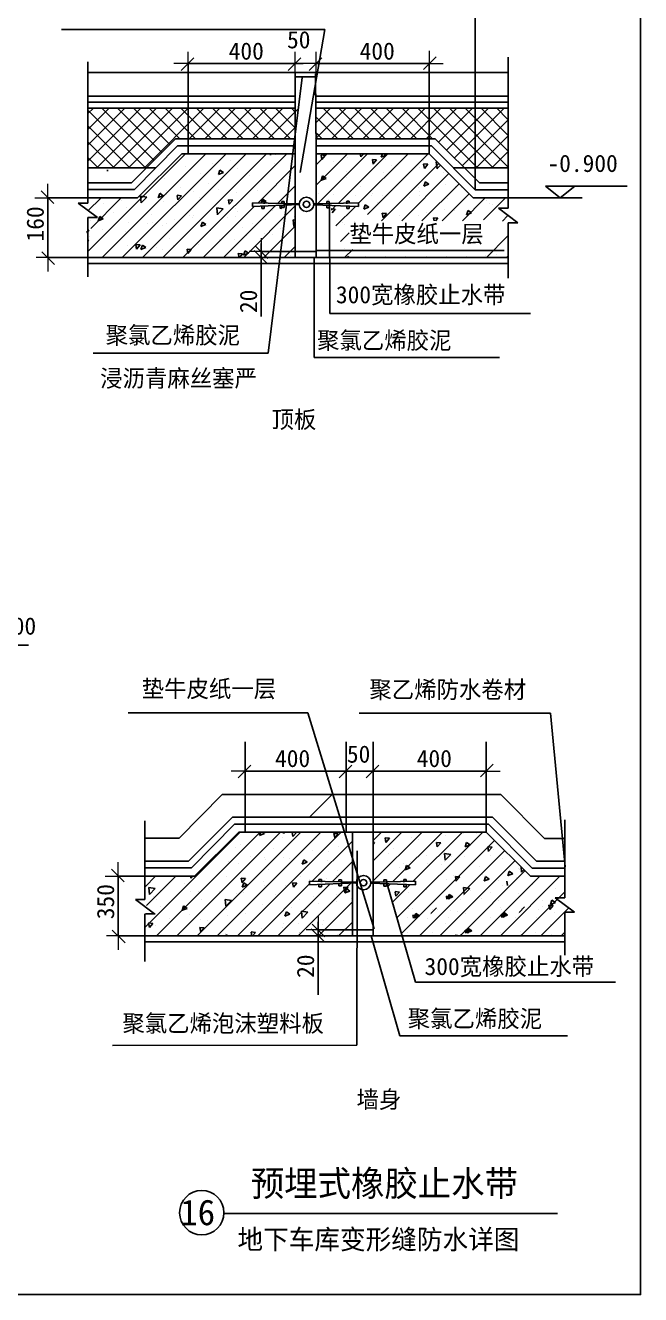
# Model space of a CAD drawing. Header units: metres. Extents: x -2931 to 37021, y -14020 to 40187.
# Drawn here: x 21418 to 37021, y -14020 to 18167 of the extents above; entities that cross this region are included whole.
import ezdxf

# ---------------------------------------------------------------- set-up
doc = ezdxf.new("R2010")
doc.units = ezdxf.units.M
for name, color, linetype in [('HOUSE', 2, 'Continuous'), ('LAYER4', 7, 'Continuous'), ('PUB_DIM', 3, 'Continuous'), ('TL', 7, 'Continuous'), ('WALL', 5, 'Continuous')]:
    doc.layers.add(name, color=color, linetype=linetype)

# ---------------------------------------------------------------- blocks, each defined once
blk = doc.blocks.new('_ARCHTICK')
at = {"lineweight": 15}
for p, q in [((0, 1.64), (0, -1.5)), ((-1.71, 0), (1.78, 0))]:
    blk.add_line(p, q, dxfattribs=at)
at = {"color": 0, "linetype": 'ByBlock'}
blk.add_lwpolyline([(-0.72, -0.75), (0.88, 0.86)], dxfattribs=at)

msp = doc.modelspace()

# ---------------------------------------------------------------- hatches: boundary and pattern name
at = {"layer": 'WALL'}
h = msp.add_hatch(dxfattribs=at)
h.set_pattern_fill('AR-CONC', scale=105.78)
h.paths.add_polyline_path([(29327.62, 16368.93), (29622.18, 16973.37), (23004.85, 16973.37), (23004.85, 16368.93)])
h.paths.add_polyline_path([(33648.39, 16368.93), (33648.39, 16973.37), (29622.18, 16973.37), (29327.62, 16368.93)])
h = msp.add_hatch(dxfattribs=at)
h.set_pattern_fill('AR-SAND', scale=105.78)
h.paths.add_polyline_path([(23004.85, 16368.93), (23004.85, 16217.82), (29253.99, 16217.82), (29327.62, 16368.93)])
h.paths.add_polyline_path([(29180.35, 16066.71), (29253.99, 16217.82), (23004.85, 16217.82), (23004.85, 16066.71)])
h.paths.add_polyline_path([(29253.99, 16217.82), (29180.35, 16066.71), (33648.39, 16066.71), (33648.39, 16217.82)])
h = msp.add_hatch(dxfattribs=at)
h.set_pattern_fill('AR-SAND', scale=105.78)
h.paths.add_polyline_path([(33648.39, 16217.82), (33648.39, 16368.93), (29327.62, 16368.93), (29253.99, 16217.82)])
h = msp.add_hatch(dxfattribs=at)
h.set_pattern_fill('AR-SAND', scale=105.78)
h.paths.add_polyline_path([(33648.39, 14555.61), (32547.44, 14555.61), (32932.88, 14170.17), (33648.39, 14170.17)])
h.paths.add_polyline_path([(24106.44, 14170.17), (24491.88, 14555.61), (23004.85, 14555.61), (23004.85, 14170.17)])
h = msp.add_hatch(dxfattribs=at)
h.set_pattern_fill('ANSI31', scale=2267)
h.paths.add_polyline_path([(33260.99, -1912.46), (34380.82, -3032.29), (35096.33, -3032.29), (35096.33, -2451.27), (34584.75, -2451.27), (33477.63, -1337.77), (29925.72, -1337.77), (29888.04, -1912.46)])
h.paths.add_polyline_path([(29888.04, -1912.46), (29925.72, -1337.77), (26405.23, -1337.77), (25318.24, -2443.56), (24452.79, -2443.56), (24452.79, -3032.29), (25554.38, -3032.29), (26674.21, -1912.46)])

# ---------------------------------------------------------------- linework, layer by layer
for p, q in [((29015.98, 18064.16), (22332.34, 18064.16)), ((29015.98, 18064.16), (28383.87, 14432.29)), ((25542.84, 14912.23), (25542.84, 17199.22)), ((25542.84, 17196.72), (28261.96, 17196.72)), ((28107.26, 17196.72), (27907.26, 17196.72)), ((28107.26, 17196.72), (28261.96, 17196.72)), ((28261.96, 17196.72), (28461.96, 17196.72)), ((28790.85, 17196.72), (31656.57, 17196.72)), ((31656.57, 14912.23), (31656.57, 17199.22)), ((23004.85, 16973.37), (33661.62, 16973.37)), ((28436.59, 16847.33), (27578.12, 9855.22)), ((28261.96, 14912.23), (28261.96, 16973.37)), ((28261.96, 14912.23), (28261.96, 16973.37)), ((23004.85, 16368.93), (28261.96, 16368.93)), ((23004.85, 16217.82), (28261.96, 16217.82)), ((28779.5, 16368.93), (33661.96, 16368.93)), ((28780.68, 16217.82), (33661.08, 16217.82)), ((23004.85, 16066.71), (28261.96, 16066.71)), ((28781.86, 16066.71), (33661.14, 16066.71)), ((24106.44, 14170.17), (25226.27, 15290.01)), ((25226.27, 15290.01), (28261.96, 15290.01)), ((28787.91, 15290.01), (31813.05, 15290.01)), ((32932.88, 14170.17), (31813.05, 15290.01)), ((25481.79, 14912.23), (23004.85, 12435.29)), ((25994.68, 14912.23), (23363.74, 12281.3)), ((26507.56, 14912.23), (23876.63, 12281.3)), ((25274.05, 15109.15), (24187.06, 14003.35)), ((24262.92, 13792.4), (25382.75, 14912.23)), ((25382.75, 14912.23), (24262.92, 13792.4)), ((27020.45, 14912.23), (24389.51, 12281.3)), ((27533.33, 14912.23), (24902.4, 12281.3)), ((28261.96, 15109.15), (25274.05, 15109.15)), ((25382.75, 14912.23), (28261.96, 14912.23)), ((28261.96, 14912.23), (25382.75, 14912.23)), ((28046.22, 14912.23), (25415.28, 12281.3)), ((27630.97, 14912.23), (27637, 14879.51)), ((27663.25, 14912.23), (27636.92, 14880.86)), ((27646.45, 14898.03), (27646.45, 14898.03)), ((27761.04, 14882.05), (27761.04, 14882.05)), ((28261.96, 12281.3), (28261.96, 14912.23)), ((28261.96, 12281.3), (28261.96, 14912.23)), ((31715.46, 15109.15), (28789.32, 15109.15)), ((28790.85, 12281.3), (28790.85, 14912.23)), ((28790.85, 14912.23), (31656.57, 14912.23)), ((29584.87, 14912.23), (28790.85, 14118.21)), ((29071.98, 14912.23), (28790.85, 14631.1)), ((28790.85, 12281.3), (28790.85, 14912.23)), ((28790.85, 14912.23), (31656.57, 14912.23)), ((30097.75, 14912.23), (28826.38, 13640.86)), ((29024.96, 14871.25), (28916.58, 14880.73)), ((28916.66, 14879.38), (28937.62, 14765.72)), ((29024.96, 14871.25), (28937.54, 14767.07)), ((30610.64, 14912.23), (29351.38, 13652.98)), ((29582.43, 14816.23), (29582.43, 14816.23)), ((31123.52, 14912.23), (29867.79, 13656.5)), ((29912.53, 14912.23), (29921.82, 14832.3)), ((29997.37, 14912.23), (29921.75, 14833.42)), ((31636.41, 14912.23), (30096.06, 13371.89)), ((30283.82, 14895.92), (30283.82, 14895.92)), ((30568.93, 14872.67), (30441.96, 14823.93)), ((30472.12, 14912.23), (30442.04, 14822.59)), ((30568.93, 14872.67), (30510.27, 14912.23)), ((32776.4, 13792.4), (31656.57, 14912.23)), ((31656.57, 14912.23), (32776.4, 13792.4)), ((32822.58, 13995.65), (31715.46, 15109.15)), ((23004.85, 14555.61), (24729.93, 14555.61)), ((25475.13, 14581.1), (25475.13, 14581.1)), ((26161.89, 14671.51), (26161.89, 14671.51)), ((26349.24, 14492.54), (26312.48, 14382.96)), ((26439.36, 14433.04), (26349.16, 14493.88)), ((26615.84, 14731.28), (26615.84, 14731.28)), ((26798.71, 14536.65), (26798.71, 14536.65)), ((28261.96, 14615.1), (27309.21, 13662.34)), ((27740.53, 14672.6), (27740.53, 14672.6)), ((28168.81, 14532.87), (28168.81, 14532.87)), ((29226.32, 14714.4), (29226.32, 14714.4)), ((30325.58, 14757.46), (30217.2, 14766.94)), ((30217.28, 14765.59), (30238.25, 14651.93)), ((30325.58, 14757.46), (30238.17, 14653.28)), ((30256.69, 14558.21), (30256.69, 14558.21)), ((31902.93, 14665.87), (30448.47, 13211.41)), ((30550.42, 14775.34), (30550.42, 14775.34)), ((30710.63, 14617.97), (30710.63, 14617.97)), ((31423.16, 14564.76), (31423.16, 14564.76)), ((31626.21, 14643.67), (31517.82, 14653.15)), ((31517.9, 14651.8), (31538.87, 14538.14)), ((31518.41, 14734.44), (31518.41, 14734.44)), ((31626.21, 14643.67), (31538.79, 14539.49)), ((31868.14, 14700.66), (31836.97, 14705.5)), ((31837.04, 14704.37), (31857.07, 14532.16)), ((31944.41, 14624.39), (31857, 14533.28)), ((32265.83, 14555.61), (33660.99, 14555.61)), ((23004.85, 14170.17), (24106.44, 14170.17)), ((24951.77, 14292.88), (24951.77, 14292.88)), ((25867.69, 14408.97), (25867.69, 14408.97)), ((26053.81, 14169.83), (26053.81, 14169.83)), ((26439.36, 14433.04), (26312.4, 14384.3)), ((27111.31, 14351.35), (27111.31, 14351.35)), ((27284.01, 14166.85), (27284.01, 14166.85)), ((27970.77, 14257.27), (27970.77, 14257.27)), ((29045.34, 14287.81), (28918.37, 14239.08)), ((28955.22, 14347.31), (28918.45, 14237.73)), ((29045.34, 14287.81), (28955.14, 14348.65)), ((29565.42, 14312.72), (29565.42, 14312.72)), ((29569.92, 14467.8), (29569.92, 14467.8)), ((30507.24, 14448.68), (30507.24, 14448.68)), ((32159.37, 14409.43), (30961.36, 13211.41)), ((30976.34, 14261.34), (30976.34, 14261.34)), ((31561.19, 14202.09), (31524.43, 14092.51)), ((31651.31, 14142.59), (31561.12, 14203.43)), ((32033.85, 14442.86), (32033.85, 14442.86)), ((32932.88, 14170.17), (33648.39, 14170.17)), ((24187.06, 14003.35), (23004.85, 14003.35)), ((24915.77, 13848.19), (24788.8, 13799.45)), ((24825.65, 13907.69), (24788.88, 13798.11)), ((24915.77, 13848.19), (24825.57, 13909.03)), ((24996.3, 13988.31), (24996.3, 13988.31)), ((24998.1, 13865.91), (24998.1, 13865.91)), ((25374.7, 13848.65), (25266.31, 13858.13)), ((25266.39, 13856.79), (25287.36, 13743.13)), ((25374.7, 13848.65), (25287.28, 13744.47)), ((25357.35, 14053.23), (25357.35, 14053.23)), ((25684.86, 13956.32), (25684.86, 13956.32)), ((26138.81, 14016.08), (26138.81, 14016.08)), ((26325.34, 14012.33), (26325.34, 14012.33)), ((26776.66, 13933), (26776.66, 13933)), ((27293.33, 13971.43), (27293.33, 13971.43)), ((27718.48, 14068.96), (27718.48, 14068.96)), ((28261.96, 14102.21), (27812.37, 13652.62)), ((28261.33, 13930.54), (28261.33, 13930.54)), ((28861.34, 13898.29), (28861.34, 13898.29)), ((29229.32, 13889.64), (29229.32, 13889.64)), ((29779.66, 13843.02), (29779.66, 13843.02)), ((29918.84, 14079.81), (29918.84, 14079.81)), ((30197.31, 13848.74), (30197.31, 13848.74)), ((30233.6, 13902.78), (30233.6, 13902.78)), ((30485.19, 13845.03), (30485.19, 13845.03)), ((31378.81, 14053.55), (31378.81, 14053.55)), ((31401.11, 13961.12), (31401.11, 13961.12)), ((31410.84, 13863.19), (31410.84, 13863.19)), ((32415.81, 14152.99), (31474.24, 13211.41)), ((31651.31, 14142.59), (31524.35, 14093.85)), ((32672.26, 13896.54), (31987.13, 13211.41)), ((32065.57, 14143.96), (32065.57, 14143.96)), ((32332.13, 14088.8), (32332.13, 14088.8)), ((32468.35, 14044.71), (32468.35, 14044.71)), ((33661.2, 13995.65), (32822.58, 13995.65)), ((23000.05, 13657.33), (22758.26, 13657.33)), ((22758.26, 13657.33), (23245.51, 13291.41)), ((23004.85, 13792.4), (24262.92, 13792.4)), ((23336.19, 13792.4), (23004.85, 13461.06)), ((24262.92, 13792.4), (23004.85, 13792.4)), ((23849.07, 13792.4), (23075.18, 13018.5)), ((23398.95, 13655.37), (23398.95, 13655.37)), ((23852.9, 13715.14), (23852.9, 13715.14)), ((23987.9, 13553.28), (23987.9, 13553.28)), ((24497.65, 13814.51), (24336.38, 13839.52)), ((24336.45, 13838.41), (24356.48, 13666.19)), ((24497.65, 13814.51), (24356.41, 13667.31)), ((24929.72, 13689.24), (24929.72, 13689.24)), ((25845.64, 13805.33), (25845.64, 13805.33)), ((27223.46, 13576.59), (25928.17, 12281.3)), ((26432.9, 13514.37), (26271.63, 13539.39)), ((26271.7, 13538.27), (26291.73, 13366.05)), ((27757.5, 13597.74), (26441.05, 12281.3)), ((26675.32, 13734.86), (26566.93, 13744.35)), ((26567.01, 13743), (26587.98, 13629.34)), ((26675.32, 13734.86), (26587.9, 13630.68)), ((26746.33, 13535.25), (26746.33, 13535.25)), ((28261.96, 13589.33), (26953.93, 12281.3)), ((27176.89, 13574.75), (27176.89, 13664.89)), ((27176.89, 13664.89), (28364.98, 13641.94)), ((28364.98, 13621.8), (27176.89, 13574.75)), ((27431.63, 13762.46), (27397.46, 13660.63)), ((27415.39, 13662.13), (27410.8, 13660.37)), ((27415.39, 13653.43), (27415.39, 13705.31)), ((27477.28, 13705.31), (27415.39, 13705.31)), ((27415.39, 13586.06), (27415.39, 13524.9)), ((27477.28, 13524.9), (27415.39, 13524.9)), ((27521.75, 13702.96), (27431.55, 13763.8)), ((27477.28, 13644.15), (27477.28, 13705.31)), ((27521.75, 13702.96), (27477.28, 13685.89)), ((27477.28, 13586.06), (27477.28, 13524.9)), ((27493.75, 13542.07), (27493.75, 13542.07)), ((27803.83, 13716.77), (27803.83, 13716.77)), ((27872.6, 13602.3), (27888.6, 13515.54)), ((27922.53, 13557.42), (27888.52, 13516.89)), ((27922.53, 13652.54), (27922.53, 13704.42)), ((27984.42, 13704.42), (27922.53, 13704.42)), ((27922.53, 13605.82), (27922.53, 13544.66)), ((27984.42, 13544.66), (27922.53, 13544.66)), ((27984.42, 13643.25), (27984.42, 13704.42)), ((27984.42, 13605.82), (27984.42, 13544.66)), ((29867.79, 13664.89), (28729.55, 13638.63)), ((28729.55, 13618.48), (29867.79, 13574.75)), ((29063.58, 13639.94), (29063.58, 13701.1)), ((29063.58, 13701.1), (29125.47, 13701.1)), ((29063.58, 13602.51), (29063.58, 13541.35)), ((29063.58, 13541.35), (29125.47, 13541.35)), ((29092.89, 13752.6), (29092.89, 13752.6)), ((29125.47, 13649.22), (29125.47, 13701.1)), ((29125.47, 13602.51), (29125.47, 13541.35)), ((29132.52, 13647.93), (29135.62, 10860.58)), ((29295.16, 13596.75), (29180.16, 13481.75)), ((29789.07, 13577.78), (29294.42, 13083.13)), ((29543.37, 13709.08), (29543.37, 13709.08)), ((29567.4, 13644.15), (29567.4, 13705.31)), ((29567.4, 13705.31), (29629.29, 13705.31)), ((29567.4, 13586.06), (29567.4, 13524.9)), ((29567.4, 13524.9), (29629.29, 13524.9)), ((29629.29, 13653.43), (29629.29, 13705.31)), ((29629.29, 13586.06), (29629.29, 13524.9)), ((29867.79, 13574.75), (29867.79, 13664.89)), ((30127.72, 13557.74), (30000.76, 13509)), ((30037.6, 13617.23), (30000.83, 13507.66)), ((30127.72, 13557.74), (30037.52, 13618.58)), ((30353.34, 13681.67), (30353.34, 13681.67)), ((31165.3, 13807.84), (31165.3, 13807.84)), ((32133.29, 13766.94), (32133.29, 13766.94)), ((33080.99, 13792.4), (32500.01, 13211.41)), ((32776.4, 13792.4), (33648.39, 13792.4)), ((32776.4, 13792.4), (33648.39, 13792.4)), ((33593.88, 13792.4), (33033.78, 13232.3)), ((33101.28, 13726.04), (33101.28, 13726.04)), ((33187.69, 13639.3), (33187.69, 13639.3)), ((33251.9, 13621.11), (33251.9, 13621.11)), ((33661.35, 13528.64), (33419.56, 13528.64)), ((33419.56, 13528.64), (33906.81, 13162.73)), ((35348.88, 13792.41), (34608.23, 13792.41)), ((23245.51, 13291.41), (23000.05, 13291.41)), ((23056.88, 13425.61), (23056.88, 13425.61)), ((23060.61, 13213.31), (23060.61, 13213.31)), ((23392.18, 13263.33), (23265.21, 13214.6)), ((23302.06, 13322.84), (23265.29, 13213.26)), ((23392.18, 13263.33), (23301.98, 13324.17)), ((23646.26, 13415.98), (23646.26, 13415.98)), ((24614.25, 13375.08), (24614.25, 13375.08)), ((25207.83, 13241.12), (25207.83, 13241.12)), ((25582.25, 13334.18), (25582.25, 13334.18)), ((25661.78, 13300.89), (25661.78, 13300.89)), ((25688.83, 13353.72), (25688.83, 13353.72)), ((25823.59, 13201.68), (25823.59, 13201.68)), ((26432.9, 13514.37), (26291.66, 13367.17)), ((26550.24, 13293.28), (26550.24, 13293.28)), ((26754.61, 13329.36), (26754.61, 13329.36)), ((26806.98, 13451.66), (26806.98, 13451.66)), ((27518.23, 13252.38), (27518.23, 13252.38)), ((27696.43, 13465.31), (27696.43, 13465.31)), ((28261.96, 13230.7), (28206.88, 13239.25)), ((28206.95, 13238.13), (28226.98, 13065.91)), ((28238.33, 13318.62), (28238.33, 13318.62)), ((29276.56, 13507.28), (29170.17, 13516.59)), ((29276.56, 13507.28), (29199.25, 13415.14)), ((29295.84, 13500.15), (29295.84, 13500.15)), ((30463.14, 13241.39), (30463.14, 13241.39)), ((30577.18, 13393.49), (30468.8, 13402.98)), ((30468.88, 13401.63), (30489.85, 13287.96)), ((30577.18, 13393.49), (30489.77, 13289.31)), ((30901.78, 13338.35), (30901.78, 13338.35)), ((31379.06, 13357.48), (31379.06, 13357.48)), ((31588.54, 13428.77), (31588.54, 13428.77)), ((31877.81, 13279.7), (31769.42, 13289.19)), ((31769.5, 13287.84), (31783.6, 13211.41)), ((31877.81, 13279.7), (31820.51, 13211.41)), ((32042.49, 13488.53), (32042.49, 13488.53)), ((32310.08, 13485.15), (32310.08, 13485.15)), ((32733.7, 13412.51), (32606.73, 13363.77)), ((32643.58, 13472.01), (32606.81, 13362.43)), ((32733.7, 13412.51), (32643.5, 13473.35)), ((33648.39, 13334.03), (33515.09, 13200.72)), ((23034.16, 12977.48), (22971.82, 12915.15)), ((23375.87, 12999.94), (23375.87, 12999.94)), ((23573.82, 12990.68), (23573.82, 12990.68)), ((23965.85, 12949.64), (23965.85, 12949.64)), ((24028.6, 13172.41), (24028.6, 13172.41)), ((24521.07, 13150.71), (24521.07, 13150.71)), ((24631.33, 13172.2), (24631.33, 13172.2)), ((24907.67, 13085.6), (24907.67, 13085.6)), ((24996.59, 13131.51), (24996.59, 13131.51)), ((25998.15, 13118.11), (25871.19, 13069.37)), ((25908.03, 13177.61), (25871.27, 13068.03)), ((25998.15, 13118.11), (25907.96, 13178.95)), ((25964.58, 13090.61), (25964.58, 13090.61)), ((26123.33, 12955.58), (26123.33, 12955.58)), ((26932.57, 13049.71), (26932.57, 13049.71)), ((27180.83, 13137.1), (27180.83, 13137.1)), ((28261.96, 13076.44), (27466.82, 12281.3)), ((27470.66, 12886.64), (27470.66, 12886.64)), ((27900.56, 13008.81), (27900.56, 13008.81)), ((28261.96, 13103.57), (28226.91, 13067.04)), ((29302.63, 13127.82), (29302.63, 13127.82)), ((29631.59, 12907.42), (29408.68, 12684.5)), ((29454.21, 13170.58), (29454.21, 13170.58)), ((29521.32, 13105.43), (29521.32, 13105.43)), ((29756.57, 13187.59), (29756.57, 13187.59)), ((29836.54, 12927.01), (29836.54, 12927.01)), ((33906.81, 13162.73), (33661.35, 13162.73)), ((23025.05, 12712.27), (23004.85, 12714.03)), ((23025.05, 12712.27), (23004.85, 12688.2)), ((23034.83, 12821.96), (23034.83, 12821.96)), ((24008.32, 12592.54), (24008.32, 12592.54)), ((24325.67, 12598.48), (24217.29, 12607.96)), ((24217.37, 12606.62), (24238.33, 12492.95)), ((24325.67, 12598.48), (24238.26, 12494.3)), ((24384.44, 12592.76), (24347.67, 12483.18)), ((24474.56, 12533.26), (24384.36, 12594.1)), ((25065.82, 12774.06), (25065.82, 12774.06)), ((25184.75, 12585.69), (25184.75, 12585.69)), ((25801.54, 12598.04), (25801.54, 12598.04)), ((26329.95, 12736.46), (26329.95, 12736.46)), ((26732.56, 12725.72), (26732.56, 12725.72)), ((27016.72, 12826.88), (27016.72, 12826.88)), ((27393.74, 12432.41), (27393.74, 12632.41)), ((27674.38, 12861.67), (27674.38, 12861.67)), ((28261.96, 12563.56), (27979.7, 12281.3)), ((33648.39, 12821.14), (33108.55, 12281.3)), ((23004.85, 12281.3), (28261.96, 12281.3)), ((23004.85, 12281.3), (28261.96, 12281.3)), ((23943.8, 12346), (23943.8, 12346)), ((24044.04, 12435.52), (24044.04, 12435.52)), ((24474.56, 12533.26), (24347.6, 12484.52)), ((24730.81, 12525.93), (24730.81, 12525.93)), ((24885.62, 12481.95), (24885.62, 12481.95)), ((25626.3, 12484.69), (25517.91, 12494.17)), ((25517.99, 12492.82), (25538.96, 12379.16)), ((25626.3, 12484.69), (25538.88, 12380.51)), ((26926.92, 12370.9), (26818.53, 12380.38)), ((26818.61, 12379.03), (26836.64, 12281.3)), ((26926.92, 12370.9), (26851.73, 12281.3)), ((27080.54, 12388.03), (26953.57, 12339.29)), ((26990.42, 12447.53), (26953.65, 12337.96)), ((27080.54, 12388.03), (26990.34, 12448.87)), ((28261.96, 12432.41), (27391.24, 12432.41)), ((28261.96, 12281.3), (27391.24, 12281.3)), ((27393.74, 12432.41), (27393.74, 12281.3)), ((27393.74, 12281.3), (27393.74, 10784.18)), ((28138.84, 12322.21), (28138.84, 12322.21)), ((28261.96, 12432.41), (28790.85, 12432.41)), ((28261.96, 12281.3), (28790.85, 12281.3)), ((28739.57, 12281.3), (28741.91, 9741.69)), ((28790.85, 12281.3), (33648.39, 12281.3)), ((28790.85, 12281.3), (33648.39, 12281.3)), ((28818.72, 12454.75), (33559.6, 12454.75)), ((29499.27, 12501.79), (29499.27, 12501.79)), ((29723.35, 12486.29), (29522.94, 12285.88)), ((29596.39, 12302.31), (29589.34, 12281.3)), ((29629.45, 12281.3), (29596.32, 12303.65)), ((30049.8, 12299.85), (30031.24, 12281.3)), ((30562.68, 12299.85), (30544.12, 12281.3)), ((31075.57, 12299.85), (31057.01, 12281.3)), ((31588.45, 12299.85), (31569.89, 12281.3)), ((32101.33, 12299.85), (32082.78, 12281.3)), ((32614.22, 12299.85), (32595.66, 12281.3)), ((32920.39, 12299.32), (32920.39, 12299.32)), ((33086, 12328.19), (33086, 12328.19)), ((33207.8, 12413.82), (33207.8, 12413.82)), ((33374.34, 12359.09), (33374.34, 12359.09)), ((33648.39, 12308.26), (33621.43, 12281.3)), ((23004.85, 12130.19), (28983.49, 12130.19)), ((28549.35, 12130.19), (33648.39, 12130.19)), ((29135.62, 10860.58), (34228.24, 10864.47)), ((27578.12, 9855.22), (23138.07, 9855.22)), ((28741.91, 9741.69), (33441.23, 9741.69)), ((28579.16, 732.84), (24022.93, 732.84)), ((30266.66, -4747.71), (28579.16, 732.84)), ((34732.94, 727.09), (29882.17, 727.09)), ((35109.14, -3168.78), (34732.94, 727.09)), ((26990.78, -2290.23), (26990.78, -3.25)), ((29555.2, -2290.23), (29555.2, -3.25)), ((30238.79, -2290.23), (30238.79, -3.25)), ((33104.51, -2290.23), (33104.51, -3.25)), ((26990.78, -742.73), (29555.2, -742.73)), ((29555.2, -742.73), (30238.79, -742.73)), ((30238.79, -742.73), (33104.51, -742.73)), ((26405.23, -1337.77), (25318.24, -2443.56)), ((33477.63, -1337.77), (26405.23, -1337.77)), ((34584.75, -2451.27), (33477.63, -1337.77)), ((25554.38, -3032.29), (26674.21, -1912.46)), ((26674.21, -1912.46), (33260.99, -1912.46)), ((34380.82, -3032.29), (33260.99, -1912.46)), ((26721.99, -2093.32), (25635, -3199.11)), ((33163.4, -2093.32), (26721.99, -2093.32)), ((34270.52, -3206.82), (33163.4, -2093.32)), ((26863.49, -2290.23), (24452.79, -4700.93)), ((25318.24, -2443.56), (24452.79, -2443.56)), ((27376.37, -2290.23), (24745.44, -4921.17)), ((27889.25, -2290.23), (25258.32, -4921.17)), ((25710.86, -3410.07), (26830.69, -2290.23)), ((26830.69, -2290.23), (25710.86, -3410.07)), ((28402.14, -2290.23), (25771.21, -4921.17)), ((28915.02, -2290.23), (26284.09, -4921.17)), ((29427.91, -2290.23), (26796.97, -4921.17)), ((26830.69, -2290.23), (33104.51, -2290.23)), ((29709.9, -2290.23), (26830.69, -2290.23)), ((27300.73, -2359.38), (27300.73, -2359.38)), ((27485.82, -2325.84), (27358.85, -2374.58)), ((27387.69, -2290.23), (27358.93, -2375.93)), ((27485.82, -2325.84), (27433.02, -2290.23)), ((27503.49, -2326.11), (27503.49, -2326.11)), ((27937.9, -2424.47), (27937.9, -2424.47)), ((27955.94, -2290.23), (27962.26, -2324.48)), ((27989.78, -2290.23), (27962.18, -2323.12)), ((28184.25, -2290.23), (28197.56, -2404.61)), ((28306.15, -2290.23), (28197.49, -2403.48)), ((29709.9, -2521.12), (28692.15, -3538.87)), ((29350.22, -2332.73), (29241.84, -2323.24)), ((29241.92, -2324.6), (29262.88, -2438.27)), ((29350.22, -2332.73), (29262.8, -2436.91)), ((29709.9, -4921.17), (29709.9, -2290.23)), ((29709.9, -4921.17), (29709.9, -2290.23)), ((30238.79, -4921.17), (30238.79, -2290.23)), ((31479.45, -2290.23), (30238.79, -3530.89)), ((30966.56, -2290.23), (30238.79, -3018.01)), ((30453.68, -2290.23), (30238.79, -2505.12)), ((30238.79, -4921.17), (30238.79, -2290.23)), ((30238.79, -2290.23), (33104.51, -2290.23)), ((30273.97, -2556.42), (30238.79, -2550.97)), ((30273.97, -2556.42), (30238.79, -2593.09)), ((30270.2, -2550.03), (30270.2, -2550.03)), ((30650.84, -2446.52), (30542.46, -2437.03)), ((30542.54, -2438.39), (30563.51, -2552.06)), ((30650.84, -2446.52), (30563.43, -2550.7)), ((31992.33, -2290.23), (30731.51, -3551.05)), ((33018.1, -2290.23), (30841.86, -4466.47)), ((31201.22, -2422.36), (31201.22, -2422.36)), ((32505.21, -2290.23), (31256.51, -3538.94)), ((33317.75, -2503.47), (31347.72, -4473.49)), ((31395.52, -2472.68), (31395.52, -2472.68)), ((31802.94, -2514.48), (31802.94, -2514.48)), ((31951.47, -2560.31), (31843.08, -2550.82)), ((31843.16, -2552.18), (31864.13, -2665.85)), ((31951.47, -2560.31), (31864.05, -2664.49)), ((32082.28, -2382.27), (32082.28, -2382.27)), ((32536.23, -2322.51), (32536.23, -2322.51)), ((32607.65, -2556.81), (32570.88, -2666.39)), ((32697.77, -2616.29), (32607.57, -2555.45)), ((32860.44, -2332.96), (32860.44, -2332.96)), ((34224.34, -3410.07), (33104.51, -2290.23)), ((33104.51, -2290.23), (34224.34, -3410.07)), ((35109.14, -2451.27), (34584.75, -2451.27)), ((26753.37, -2674.34), (26753.37, -2674.34)), ((26880.4, -2605.99), (26880.4, -2605.99)), ((27721.36, -2715.24), (27721.36, -2715.24)), ((28412.46, -2802.08), (28412.46, -2802.08)), ((28689.36, -2756.14), (28689.36, -2756.14)), ((29109.61, -2773.63), (29109.61, -2773.63)), ((29354.28, -2666.12), (29354.28, -2666.12)), ((29657.35, -2797.04), (29657.35, -2797.04)), ((29687.93, -2877.53), (29687.93, -2877.53)), ((29824.71, -7696.18), (29831.81, -2770.17)), ((30250.32, -2623.45), (30250.32, -2623.45)), ((30625.34, -2837.94), (30625.34, -2837.94)), ((30745.44, -2696), (30745.44, -2696)), ((33574.19, -2759.91), (31431.49, -4902.61)), ((31593.33, -2878.84), (31593.33, -2878.84)), ((32209.22, -2856.56), (32047.95, -2831.55)), ((32048.02, -2832.68), (32068.05, -3004.9)), ((32209.22, -2856.56), (32067.99, -3003.76)), ((32120.99, -2890.04), (32120.99, -2890.04)), ((32697.77, -2616.29), (32570.8, -2665.03)), ((33036.91, -2773.96), (33036.91, -2773.96)), ((33252.09, -2674.1), (33143.7, -2664.61)), ((33143.78, -2665.98), (33164.75, -2779.64)), ((33252.09, -2674.1), (33164.67, -2778.28)), ((33204.4, -2886.93), (33204.4, -2886.93)), ((33294.94, -2731.1), (33294.94, -2731.1)), ((24452.79, -3032.29), (25554.38, -3032.29)), ((25635, -3199.11), (24452.79, -3199.11)), ((26565.52, -3045.84), (26565.52, -3045.84)), ((26823.7, -3074.57), (26823.7, -3074.57)), ((27135.71, -2917.92), (27135.71, -2917.92)), ((27481.44, -2929.75), (27481.44, -2929.75)), ((27510.46, -2984.16), (27510.46, -2984.16)), ((27964.41, -2924.4), (27964.41, -2924.4)), ((28103.7, -2958.82), (28103.7, -2958.82)), ((28568.2, -3055.92), (28441.24, -3104.66)), ((28478.08, -2996.43), (28441.31, -3106.01)), ((28568.2, -3055.92), (28478, -2995.08)), ((28630.43, -3059.05), (28630.43, -3059.05)), ((29071.69, -2999.72), (29071.69, -2999.72)), ((29709.9, -3034.01), (29195.32, -3548.59)), ((30248.15, -3153.68), (30248.15, -3153.68)), ((30918.49, -3187.88), (30918.49, -3187.88)), ((31007.67, -3081.52), (31007.67, -3081.52)), ((31174.18, -3201.15), (31047.21, -3249.88)), ((31084.06, -3141.66), (31047.29, -3251.24)), ((31174.18, -3201.15), (31083.98, -3140.31)), ((31179.17, -3026), (31179.17, -3026)), ((31179.93, -3094.15), (31179.93, -3094.15)), ((31605.25, -3097.46), (31605.25, -3097.46)), ((33830.63, -3016.35), (31944.37, -4902.61)), ((31975.66, -3122.41), (31975.66, -3122.41)), ((32059.2, -3037.7), (32059.2, -3037.7)), ((32237.44, -2912.63), (32237.44, -2912.63)), ((32561.32, -2919.74), (32561.32, -2919.74)), ((32943.65, -3163.31), (32943.65, -3163.31)), ((33529.31, -2960.64), (33529.31, -2960.64)), ((33911.64, -3204.21), (33911.64, -3204.21)), ((33988.03, -3173.76), (34003.3, -3305.04)), ((35109.14, -3206.82), (34270.52, -3206.82)), ((34380.82, -3032.29), (35096.33, -3032.29)), ((24452.79, -3410.07), (25710.86, -3410.07)), ((24717.88, -3410.07), (24452.79, -3675.16)), ((25710.86, -3410.07), (24452.79, -3410.07)), ((25230.77, -3410.07), (24491.34, -4149.5)), ((25603.25, -3410.07), (25612.62, -3460.86)), ((25654.02, -3410.07), (25612.54, -3459.5)), ((26515.42, -3422.09), (26515.42, -3422.09)), ((27000.58, -3469.11), (26892.19, -3459.63)), ((26892.27, -3460.99), (26913.24, -3574.65)), ((27000.58, -3469.11), (26913.16, -3573.29)), ((27459.39, -3533.4), (27459.39, -3533.4)), ((27572.93, -3240.57), (27572.93, -3240.57)), ((28390.41, -3405.72), (28390.41, -3405.72)), ((28624.83, -3537.57), (29812.92, -3560.52)), ((28624.83, -3627.71), (28624.83, -3537.57)), ((28632.58, -3488.82), (28632.58, -3488.82)), ((28863.32, -3549.03), (28863.32, -3497.15)), ((28925.22, -3497.15), (28863.32, -3497.15)), ((28925.22, -3558.32), (28925.22, -3497.15)), ((29064.93, -3457.19), (29064.93, -3457.19)), ((29319.34, -3398.41), (29319.34, -3398.41)), ((29332.23, -3269.76), (29332.23, -3269.76)), ((29370.47, -3549.92), (29370.47, -3498.05)), ((29432.36, -3498.05), (29370.47, -3498.05)), ((29432.36, -3559.21), (29432.36, -3498.05)), ((31315.73, -3537.57), (30177.49, -3563.84)), ((30511.52, -3562.52), (30511.52, -3501.36)), ((30511.52, -3501.36), (30573.41, -3501.36)), ((30573.41, -3553.24), (30573.41, -3501.36)), ((31015.34, -3558.32), (31015.34, -3497.15)), ((31015.34, -3497.15), (31077.23, -3497.15)), ((31077.23, -3549.03), (31077.23, -3497.15)), ((31315.73, -3627.71), (31315.73, -3537.57)), ((32098.94, -3493.69), (32098.94, -3493.69)), ((32283.68, -3379.85), (32283.68, -3379.85)), ((32432.2, -3425.68), (32323.82, -3416.19)), ((32323.9, -3417.56), (32344.86, -3531.22)), ((32432.2, -3425.68), (32344.78, -3529.86)), ((34087.07, -3272.8), (32457.26, -4902.61)), ((34462.69, -3410.07), (32970.14, -4902.61)), ((33014.86, -3377.6), (33014.86, -3377.6)), ((33178.51, -3481.66), (33051.54, -3530.4)), ((33088.39, -3422.18), (33051.62, -3531.76)), ((33178.51, -3481.66), (33088.31, -3420.82)), ((33414.14, -3511.71), (33414.14, -3511.71)), ((34975.57, -3410.07), (33483.03, -4902.61)), ((33624.52, -3531.35), (33645.49, -3645.01)), ((33780.15, -3346.37), (33653.19, -3395.11)), ((33690.03, -3286.89), (33653.26, -3396.46)), ((33780.15, -3346.37), (33689.95, -3285.53)), ((33868.08, -3451.95), (33868.08, -3451.95)), ((33945.88, -3249.92), (33945.88, -3249.92)), ((34059.52, -3245.24), (34003.24, -3303.9)), ((34224.34, -3410.07), (35096.33, -3410.07)), ((34224.34, -3410.07), (35096.33, -3410.07)), ((24708.63, -3722.53), (24547.36, -3697.52)), ((24547.43, -3698.65), (24567.46, -3870.86)), ((24708.63, -3722.54), (24567.4, -3869.73)), ((24846.61, -3762.72), (24846.61, -3762.72)), ((25457.92, -3603.62), (25457.92, -3603.62)), ((25601.66, -3785.44), (25601.66, -3785.44)), ((25814.6, -3803.62), (25814.6, -3803.62)), ((26346.67, -3789.77), (26346.67, -3789.77)), ((26543.47, -3649.48), (26543.47, -3649.48)), ((26782.59, -3844.52), (26782.59, -3844.52)), ((27044.61, -3640.77), (26917.64, -3689.51)), ((26954.49, -3581.28), (26917.72, -3690.86)), ((26949.92, -3820.24), (26949.92, -3820.24)), ((27044.61, -3640.77), (26954.41, -3579.93)), ((27033.43, -3699.35), (27033.43, -3699.35)), ((28624.83, -3606.19), (27309.86, -4921.17)), ((27487.38, -3639.59), (27487.38, -3639.59)), ((29136.46, -3607.45), (27822.74, -4921.17)), ((28007.42, -3638.72), (28007.42, -3638.72)), ((28301.2, -3582.9), (28192.81, -3573.42)), ((28192.89, -3574.78), (28213.86, -3688.44)), ((28301.2, -3582.9), (28213.78, -3687.08)), ((29670.49, -3586.31), (28335.63, -4921.17)), ((29812.92, -3580.67), (28624.83, -3627.71)), ((28863.32, -3616.4), (28863.32, -3677.56)), ((28925.22, -3677.56), (28863.32, -3677.56)), ((28925.22, -3616.4), (28925.22, -3677.56)), ((29370.47, -3596.64), (29370.47, -3657.8)), ((29432.36, -3657.8), (29370.47, -3657.8)), ((29432.36, -3596.64), (29432.36, -3657.8)), ((29601.82, -3696.69), (29493.44, -3687.21)), ((29493.52, -3688.57), (29514.48, -3802.23)), ((29601.82, -3696.69), (29514.4, -3800.87)), ((29650.59, -3786), (29523.62, -3834.74)), ((29560.46, -3726.51), (29523.7, -3836.09)), ((29650.59, -3786), (29560.39, -3725.16)), ((29709.9, -3546.89), (29698.48, -3558.31)), ((30177.49, -3583.98), (31315.73, -3627.71)), ((30511.52, -3599.95), (30511.52, -3661.12)), ((30511.52, -3661.12), (30573.41, -3661.12)), ((30573.41, -3599.95), (30573.41, -3661.12)), ((30580.46, -3554.54), (31310.29, -6100.69)), ((30679.3, -3603.26), (30613.34, -3669.22)), ((31173.21, -3622.24), (30727.6, -4067.85)), ((30902.44, -3810.48), (30794.06, -3801)), ((30794.14, -3802.36), (30815.11, -3916.02)), ((30902.44, -3810.48), (30815.03, -3914.66)), ((31015.34, -3616.4), (31015.34, -3677.56)), ((31015.34, -3677.56), (31077.23, -3677.56)), ((31077.23, -3616.4), (31077.23, -3677.56)), ((31128.22, -3812.66), (31128.22, -3812.66)), ((31157.12, -3629.64), (31157.12, -3629.64)), ((31582.17, -3752.89), (31582.17, -3752.89)), ((32074.06, -3744.21), (32074.06, -3744.21)), ((32689.96, -3721.93), (32528.69, -3696.92)), ((32528.76, -3698.06), (32548.79, -3870.27)), ((32689.96, -3721.93), (32548.72, -3869.13)), ((32601.73, -3755.41), (32601.73, -3755.41)), ((32718.17, -3778), (32718.17, -3778)), ((32727.37, -3602.13), (32727.37, -3602.13)), ((33042.06, -3785.11), (33042.06, -3785.11)), ((33220.07, -3813.05), (33220.07, -3813.05)), ((33517.65, -3639.33), (33517.65, -3639.33)), ((33923.83, -3853.57), (33923.83, -3853.57)), ((35096.33, -3802.19), (33995.91, -4902.61)), ((34277.58, -3631.52), (34277.58, -3631.52)), ((34865.65, -3717.61), (34865.65, -3717.61)), ((24448.49, -3996.59), (24206.7, -3996.59)), ((24206.7, -3996.59), (24693.95, -4362.51)), ((24670.63, -3913.11), (24670.63, -3913.11)), ((24747.52, -4000.3), (24747.52, -4000.3)), ((24834.92, -4183.28), (24834.92, -4183.28)), ((25201.47, -3940.54), (25201.47, -3940.54)), ((25430.9, -4166.14), (25394.13, -4275.71)), ((25521.02, -4225.63), (25430.82, -4164.79)), ((25892.42, -4001.76), (25892.42, -4001.76)), ((26643.88, -4022.67), (26482.61, -3997.66)), ((26482.68, -3998.79), (26502.71, -4171)), ((26643.88, -4022.67), (26502.65, -4169.87)), ((27437.34, -4137.04), (27437.34, -4137.04)), ((27750.58, -3885.42), (27750.58, -3885.42)), ((28368.37, -4009.36), (28368.37, -4009.36)), ((28718.57, -3926.31), (28718.57, -3926.31)), ((28842.31, -4113.6), (28842.31, -4113.6)), ((29709.9, -4059.77), (28848.51, -4921.17)), ((29296.26, -4053.84), (29296.26, -4053.84)), ((29310.18, -3873.41), (29310.18, -3873.41)), ((29686.56, -3967.21), (29686.56, -3967.21)), ((31105.07, -4176.09), (31105.07, -4176.09)), ((32085.99, -3962.83), (32085.99, -3962.83)), ((32203.07, -3924.27), (32094.68, -3914.79)), ((32094.76, -3916.15), (32108.58, -3991.05)), ((32256.56, -3931.22), (32129.59, -3979.96)), ((32166.44, -3871.74), (32129.67, -3981.32)), ((32203.07, -3924.27), (32147.03, -3991.05)), ((32256.56, -3931.22), (32166.36, -3870.38)), ((32456.4, -3987.79), (32456.4, -3987.79)), ((32539.94, -3903.07), (32539.94, -3903.07)), ((32992.81, -3981.24), (32992.81, -3981.24)), ((33424.39, -4028.68), (33424.39, -4028.68)), ((34526.52, -4171.71), (34526.52, -4171.71)), ((34536.26, -4016.37), (34536.26, -4016.37)), ((34804.31, -4151.85), (34695.93, -4142.37)), ((34696.01, -4143.73), (34716.97, -4257.4)), ((34804.31, -4151.85), (34716.89, -4256.03)), ((34862.54, -4076.45), (34735.57, -4125.18)), ((34772.42, -4016.96), (34735.65, -4126.54)), ((34862.54, -4076.45), (34772.34, -4015.61)), ((35099.79, -3955.71), (34858, -3955.71)), ((34858, -3955.71), (35345.25, -4321.63)), ((24713.36, -4362.51), (24467.89, -4362.51)), ((25071.5, -4481.77), (25071.5, -4481.77)), ((25521.02, -4225.63), (25394.05, -4274.36)), ((25579.61, -4389.08), (25579.61, -4389.08)), ((25869.64, -4504.96), (25869.64, -4504.96)), ((26521.42, -4253.12), (26521.42, -4253.12)), ((26556.4, -4414.55), (26556.4, -4414.55)), ((27010.35, -4354.79), (27010.35, -4354.79)), ((28126.99, -4370.85), (28000.03, -4419.59)), ((28036.87, -4311.36), (28000.1, -4420.94)), ((28126.99, -4370.85), (28036.8, -4310.01)), ((28155.55, -4204.02), (28155.55, -4204.02)), ((28579.13, -4322.81), (28417.86, -4297.8)), ((28417.93, -4298.93), (28437.96, -4471.14)), ((28579.13, -4322.81), (28437.9, -4470.01)), ((29288.13, -4477.05), (29288.13, -4477.05)), ((31347.72, -4473.49), (30956.12, -4865.09)), ((31105.14, -4468.09), (31105.14, -4468.09)), ((31135.08, -4233.29), (31135.08, -4233.29)), ((31226.58, -4230.28), (31226.58, -4230.28)), ((31238.5, -4448.91), (31238.5, -4448.91)), ((31355.58, -4410.34), (31247.19, -4400.86)), ((31247.27, -4402.22), (31261.09, -4477.12)), ((31409.07, -4417.29), (31282.11, -4466.03)), ((31318.95, -4357.81), (31282.18, -4467.39)), ((31355.58, -4410.34), (31299.54, -4477.12)), ((31409.07, -4417.29), (31318.87, -4356.45)), ((31608.91, -4473.86), (31608.91, -4473.86)), ((31692.45, -4389.14), (31692.45, -4389.14)), ((31842.47, -4208.01), (31701.23, -4355.2)), ((31754.24, -4241.49), (31754.24, -4241.49)), ((31870.68, -4264.07), (31870.68, -4264.07)), ((32145.32, -4467.32), (32145.32, -4467.32)), ((32194.57, -4271.18), (32194.57, -4271.18)), ((32372.58, -4299.12), (32372.58, -4299.12)), ((32579.68, -4359.06), (32579.68, -4359.06)), ((33208.11, -4467.5), (33208.11, -4467.5)), ((33464.33, -4207.7), (33464.33, -4207.7)), ((33476.25, -4426.32), (33476.25, -4426.32)), ((33593.33, -4387.76), (33484.95, -4378.28)), ((33485.02, -4379.64), (33498.84, -4454.54)), ((33495.6, -4242.97), (33495.6, -4242.97)), ((33646.82, -4394.71), (33519.86, -4443.45)), ((33556.7, -4335.23), (33519.94, -4444.8)), ((33593.33, -4387.76), (33537.3, -4454.54)), ((33646.83, -4394.71), (33556.63, -4333.87)), ((33846.66, -4451.27), (33846.66, -4451.27)), ((33930.2, -4366.56), (33930.2, -4366.56)), ((34080.22, -4185.42), (33938.99, -4332.62)), ((33991.99, -4218.9), (33991.99, -4218.9)), ((34108.44, -4241.49), (34108.44, -4241.49)), ((34383.07, -4444.73), (34383.07, -4444.73)), ((34432.32, -4248.6), (34432.32, -4248.6)), ((35194.7, -4216.71), (34490.24, -4921.17)), ((34610.34, -4276.54), (34610.34, -4276.54)), ((34843.6, -4321.25), (34843.6, -4321.25)), ((35345.25, -4321.63), (35099.79, -4321.63)), ((24485.85, -4684.44), (24485.85, -4684.44)), ((24650.93, -4605.5), (24542.55, -4596.02)), ((24542.63, -4597.37), (24563.59, -4711.03)), ((24650.93, -4605.5), (24563.52, -4709.68)), ((24648.58, -4516.76), (24648.58, -4516.76)), ((24724.44, -4655.73), (24724.44, -4655.73)), ((25453.84, -4725.34), (25453.84, -4725.34)), ((25951.56, -4719.29), (25843.17, -4709.8)), ((25843.25, -4711.16), (25864.22, -4824.83)), ((25951.56, -4719.29), (25864.14, -4823.47)), ((26039.49, -4522.67), (26039.49, -4522.67)), ((26421.83, -4766.24), (26421.83, -4766.24)), ((27007.48, -4563.57), (27007.48, -4563.57)), ((27252.18, -4833.08), (27143.79, -4823.59)), ((27143.87, -4824.95), (27161.62, -4921.17)), ((27389.82, -4807.14), (27389.82, -4807.14)), ((27415.29, -4740.68), (27415.29, -4740.68)), ((27932.56, -4720.66), (27932.56, -4720.66)), ((27975.48, -4604.47), (27975.48, -4604.47)), ((28346.32, -4613), (28346.32, -4613)), ((28819.23, -4769.04), (28819.23, -4769.04)), ((29709.9, -4770.06), (28839.18, -4770.06)), ((28841.68, -4770.06), (28841.68, -4570.06)), ((28841.68, -4770.06), (28841.68, -4921.17)), ((28943.47, -4645.37), (28943.47, -4645.37)), ((28990.06, -4539.14), (28990.06, -4539.14)), ((29709.9, -4572.66), (29361.4, -4921.17)), ((29709.9, -4770.06), (30238.79, -4770.06)), ((32062.91, -4618.27), (32062.91, -4618.27)), ((32683.8, -4789.64), (32575.42, -4780.16)), ((32575.5, -4781.52), (32589.31, -4856.42)), ((32737.3, -4796.59), (32610.33, -4845.33)), ((32647.18, -4737.11), (32610.41, -4846.69)), ((32683.8, -4789.64), (32627.77, -4856.42)), ((32737.3, -4796.59), (32647.1, -4735.75)), ((33969.94, -4822.55), (33969.94, -4822.55)), ((34745.99, -4641.16), (34745.99, -4641.16)), ((35096.33, -4827.96), (35003.12, -4921.17)), ((24452.79, -4921.17), (29709.9, -4921.17)), ((24452.79, -4921.17), (29709.9, -4921.17)), ((24452.79, -5072.28), (30431.43, -5072.28)), ((26499.37, -4856.77), (26499.37, -4856.77)), ((26513.28, -4896.21), (26504.91, -4921.17)), ((26552.2, -4921.17), (26513.2, -4894.86)), ((26875.05, -4902.18), (26875.05, -4902.18)), ((27252.18, -4833.08), (27178.26, -4921.17)), ((27678.52, -4919.21), (27678.52, -4919.21)), ((28357.81, -4848.04), (28357.81, -4848.04)), ((28365.28, -4828.8), (28365.28, -4828.8)), ((29709.9, -4921.17), (28839.18, -4921.17)), ((28841.68, -4921.17), (28841.68, -6418.29)), ((29325.8, -4888.94), (29325.8, -4888.94)), ((29709.9, -4921.17), (30238.79, -4921.17)), ((29997.29, -5072.28), (35096.33, -5072.28)), ((30187.51, -4921.17), (30915.46, -7460.77)), ((30238.79, -4921.17), (35096.33, -4921.17)), ((30238.79, -4921.17), (35096.33, -4921.17)), ((31113.03, -4836.93), (31113.03, -4836.93)), ((31431.49, -4902.61), (31412.93, -4921.17)), ((31732.19, -4845.13), (31732.19, -4845.13)), ((31944.37, -4902.61), (31925.82, -4921.17)), ((32288.82, -4902.61), (32290.98, -4921.17)), ((32437.23, -4921.17), (32317.58, -4902.61)), ((32457.26, -4902.61), (32438.7, -4921.17)), ((32970.14, -4902.61), (32951.59, -4921.17)), ((33483.03, -4902.61), (33464.47, -4921.17)), ((33473.55, -4846.61), (33473.55, -4846.61)), ((33995.91, -4902.61), (33977.35, -4921.17)), ((34347.1, -4845.77), (34347.1, -4845.77)), ((34751.41, -4890.76), (34751.41, -4890.76)), ((31310.29, -6100.69), (36386.31, -6100.69)), ((29824.71, -7696.18), (23627.04, -7700.52)), ((30915.46, -7460.77), (35167, -7460.77)), ((26460.18, -11959.89), (34913.51, -11959.89))]:
    msp.add_line(p, q)
msp.add_lwpolyline([(-2930.63, 40187.21), (37020.96, 40187.21), (37020.96, -14020.28), (-2930.63, -14020.28)], close=True)
for centre, radius in [((28546.62, 13628.75), 182.56), ((28546.62, 13628.75), 82.07), ((29994.56, -3573.71), 182.56), ((29994.56, -3573.71), 82.07), ((25889.51, -11942.25), 561.24)]:
    msp.add_circle(centre, radius)
at = {"layer": 'LAYER4'}
for p, q in [((28261.96, 14912.23), (28261.96, 16973.37)), ((28261.96, 16863.06), (28614.5, 16863.06)), ((28614.5, 16863.06), (28774.79, 16864.31)), ((28790.85, 14912.23), (28775.07, 16937.92)), ((33648.39, 13792.4), (35538.78, 13792.4))]:
    msp.add_line(p, q, dxfattribs=at)
at = {"layer": 'PUB_DIM'}
for p, q in [((34608.23, 14093.33), (36679.81, 14093.33)), ((34978.55, 13792.41), (34608.23, 14093.33)), ((35348.88, 14093.33), (34978.55, 13792.41)), ((19425.83, 2452.3), (21497.41, 2452.3))]:
    msp.add_line(p, q, dxfattribs=at)
at = {"layer": 'TL'}
for p, q in [((23000.05, 17239.69), (23000.05, 13657.33)), ((33661.35, 17359.78), (33661.35, 13528.64)), ((23000.05, 13291.41), (23000.05, 11793.73)), ((33661.35, 13162.73), (33661.35, 11760.78)), ((24448.49, -2002.23), (24448.49, -3996.59)), ((35099.79, -1979.93), (35099.79, -3955.71)), ((24448.49, -4362.51), (24448.49, -5570.26)), ((35099.79, -4321.63), (35099.79, -5414.16))]:
    msp.add_line(p, q, dxfattribs=at)
at = {"layer": 'WALL'}
for p, q in [((32824.71, 19300.83), (32822.58, 13995.65)), ((28741.84, 16406.71), (28791.09, 16455.95)), ((23004.85, 14727.24), (24344.32, 16066.71)), ((23004.85, 15127.93), (23943.63, 16066.71)), ((23004.85, 15528.62), (23542.94, 16066.71)), ((23004.85, 15929.32), (23142.25, 16066.71)), ((24467.24, 14555.61), (23004.85, 16018)), ((23233.91, 14555.61), (24745.01, 16066.71)), ((24679.91, 14743.64), (23356.83, 16066.71)), ((23634.6, 14555.61), (25145.7, 16066.71)), ((24880.25, 14943.98), (23757.52, 16066.71)), ((24035.29, 14555.61), (25546.39, 16066.71)), ((25080.6, 15144.33), (24158.22, 16066.71)), ((24435.99, 14555.61), (25947.09, 16066.71)), ((25335.61, 15290.01), (24558.91, 16066.71)), ((25736.3, 15290.01), (24959.6, 16066.71)), ((26136.99, 15290.01), (25360.29, 16066.71)), ((25571.07, 15290.01), (26347.78, 16066.71)), ((26537.68, 15290.01), (25760.98, 16066.71)), ((25971.76, 15290.01), (26748.47, 16066.71)), ((26938.38, 15290.01), (26161.67, 16066.71)), ((26372.45, 15290.01), (27149.16, 16066.71)), ((27339.07, 15290.01), (26562.36, 16066.71)), ((26773.14, 15290.01), (27549.85, 16066.71)), ((27739.76, 15290.01), (26963.05, 16066.71)), ((27173.83, 15290.01), (27950.54, 16066.71)), ((28140.45, 15290.01), (27363.74, 16066.71)), ((27574.53, 15290.01), (28351.23, 16066.71)), ((28261.96, 15569.18), (27764.43, 16066.71)), ((28261.96, 15969.87), (28165.12, 16066.71)), ((28979, 15653.53), (28783.55, 15848.97)), ((28784.72, 15698.82), (29152.61, 16066.71)), ((28825.84, 15339.25), (29553.3, 16066.71)), ((29110.28, 15922.93), (28966.51, 16066.71)), ((29743.21, 15290.01), (29110.28, 15922.93)), ((29177.29, 15290.01), (29953.99, 16066.71)), ((30143.9, 15290.01), (29367.2, 16066.71)), ((29577.98, 15290.01), (30354.69, 16066.71)), ((30544.59, 15290.01), (29767.89, 16066.71)), ((29978.67, 15290.01), (30755.38, 16066.71)), ((30945.28, 15290.01), (30168.58, 16066.71)), ((30379.36, 15290.01), (31156.07, 16066.71)), ((31345.98, 15290.01), (30569.27, 16066.71)), ((30780.05, 15290.01), (31556.76, 16066.71)), ((31746.67, 15290.01), (30969.96, 16066.71)), ((31180.74, 15290.01), (31957.45, 16066.71)), ((32881.75, 14555.61), (31370.65, 16066.71)), ((31581.43, 15290.01), (32358.14, 16066.71)), ((33282.44, 14555.61), (31771.34, 16066.71)), ((31897.59, 15205.47), (32758.83, 16066.71)), ((32097.93, 15005.12), (33159.52, 16066.71)), ((33648.39, 14590.35), (32172.03, 16066.71)), ((32298.28, 14804.78), (33560.21, 16066.71)), ((33648.39, 14991.04), (32572.72, 16066.71)), ((33648.39, 15391.73), (32973.42, 16066.71)), ((33648.39, 15792.43), (33374.11, 16066.71)), ((24066.55, 14555.61), (23004.85, 15617.31)), ((27975.22, 15290.01), (28261.96, 15576.75)), ((29342.52, 15290.01), (28979, 15653.53)), ((32498.62, 14604.43), (33648.39, 15754.2)), ((23665.86, 14555.61), (23004.85, 15216.62)), ((28776.6, 15290.01), (28825.84, 15339.25)), ((28847.71, 15384.12), (28786.7, 15445.14)), ((28941.83, 15290.01), (28847.71, 15384.12)), ((32850.49, 14555.61), (33648.39, 15353.51)), ((23265.17, 14555.61), (23004.85, 14815.93)), ((33251.19, 14555.61), (33648.39, 14952.82)), ((23004.85, 13792.4), (21985.03, 13792.4)), ((21987.53, 13792.4), (21987.53, 12281.3)), ((23004.85, 12281.3), (21985.03, 12281.3)), ((24452.79, -3410.07), (23769.94, -3410.07)), ((23772.44, -3410.07), (23772.44, -4921.17)), ((24452.79, -4921.17), (23769.94, -4921.17))]:
    msp.add_line(p, q, dxfattribs=at)

# ---------------------------------------------------------------- block references
at = {"xscale": 200, "yscale": 200, "zscale": 200}
for p, rotation in [((25542.84, 17196.72), 180), ((28261.96, 17196.72), 180), ((28790.85, 17196.72), 180), ((27393.74, 12281.3), 90), ((27393.74, 12432.41), 270), ((26990.78, -742.73), 180), ((29555.2, -742.73), 180), ((30238.79, -742.73), 180), ((28841.68, -4770.06), 270), ((28841.68, -4921.17), 90)]:
    msp.add_blockref('_ARCHTICK', p, dxfattribs=dict(at, rotation=rotation))
for p in [(31656.57, 17196.72), (33104.51, -742.73)]:
    msp.add_blockref('_ARCHTICK', p, dxfattribs=at)
at = {"layer": 'WALL', "xscale": 200, "yscale": 200, "zscale": 200}
for p, rotation in [((21987.53, 13792.4), 90), ((21987.53, 12281.3), 270), ((23772.44, -3410.07), 90), ((23772.44, -4921.17), 270)]:
    msp.add_blockref('_ARCHTICK', p, dxfattribs=dict(at, rotation=rotation))

# ---------------------------------------------------------------- texts
for s, height, p in [('400', 437, (26573.79, 17298.45)), ('50', 437, (28053.58, 17584.97)), ('400', 437, (29895.1, 17298.45)), ('400', 437, (27748.97, -641)), ('50', 437, (29571.35, -530.56)), ('400', 437, (31343.04, -641)), ('预埋式橡胶止水带', 651.5, (27135.23, -11525.89)), ('16', 651.5, (25344.62, -12259.93)), ('地下车库变形缝防水详图', 500, (26797.03, -12870.07))]:
    msp.add_text(s, height=height).set_placement(p)
for s, p in [('160', (21884.06, 12686.56)), ('20', (27292.01, 10872.04)), ('350', (23668.11, -4501.17)), ('20', (28739.95, -5989.02))]:
    msp.add_text(s, height=437, rotation=90).set_placement(p)
at = {"layer": 'HOUSE'}
msp.add_text('-0.900', height=437, dxfattribs=at).set_placement((19907.95, 2717.45))
at = {"layer": 'PUB_DIM'}
msp.add_text('-0.900', height=437, dxfattribs=at).set_placement((34658.64, 14450.23))
at = {"layer": 'TL'}
for s, p in [('垫牛皮纸一层', (29633.2, 12662.43)), ('300宽橡胶止水带', (29292.93, 11119.3)), ('聚氯乙烯胶泥', (23452.3, 10093.9)), ('聚氯乙烯胶泥', (28814.43, 9960.58)), ('浸沥青麻丝塞严', (23314.16, 8999.81)), ('垫牛皮纸一层', (24369.04, 1127.33)), ('聚乙烯防水卷材', (30140.69, 1105.47)), ('300宽橡胶止水带', (31541.17, -5916.3)), ('聚氯乙烯胶泥', (31114.02, -7239.8)), ('聚氯乙烯泡沫塑料板', (23876.84, -7359.69))]:
    msp.add_text(s, height=437, dxfattribs=at).set_placement(p)
at = {"layer": 'WALL'}
for s, p in [('顶板', (27660.2, 7953.74)), ('墙身', (29817.13, -9287.19))]:
    msp.add_text(s, height=437, dxfattribs=at).set_placement(p)

doc.saveas('drawing.dxf')
